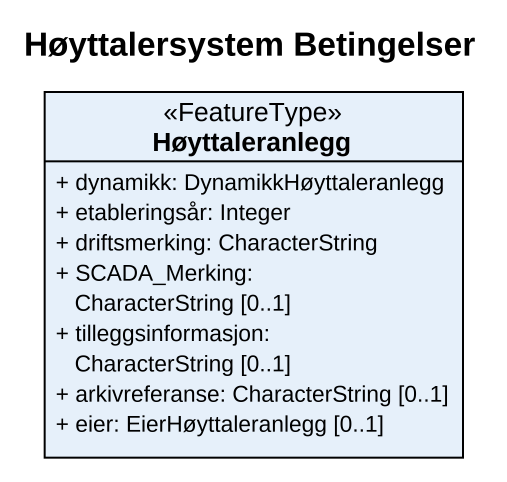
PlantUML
@startuml
title Høyttalersystem Betingelser
hide circle
hide empty members
skinparam classAttributeIconSize 0
class Høyttaleranlegg <<FeatureType>> {
  + dynamikk: DynamikkHøyttaleranlegg
  + etableringsår: Integer
  + driftsmerking: CharacterString
  + SCADA_Merking: CharacterString [0..1]
  + tilleggsinformasjon: CharacterString [0..1]
  + arkivreferanse: CharacterString [0..1]
  + eier: EierHøyttaleranlegg [0..1]
}
@enduml
